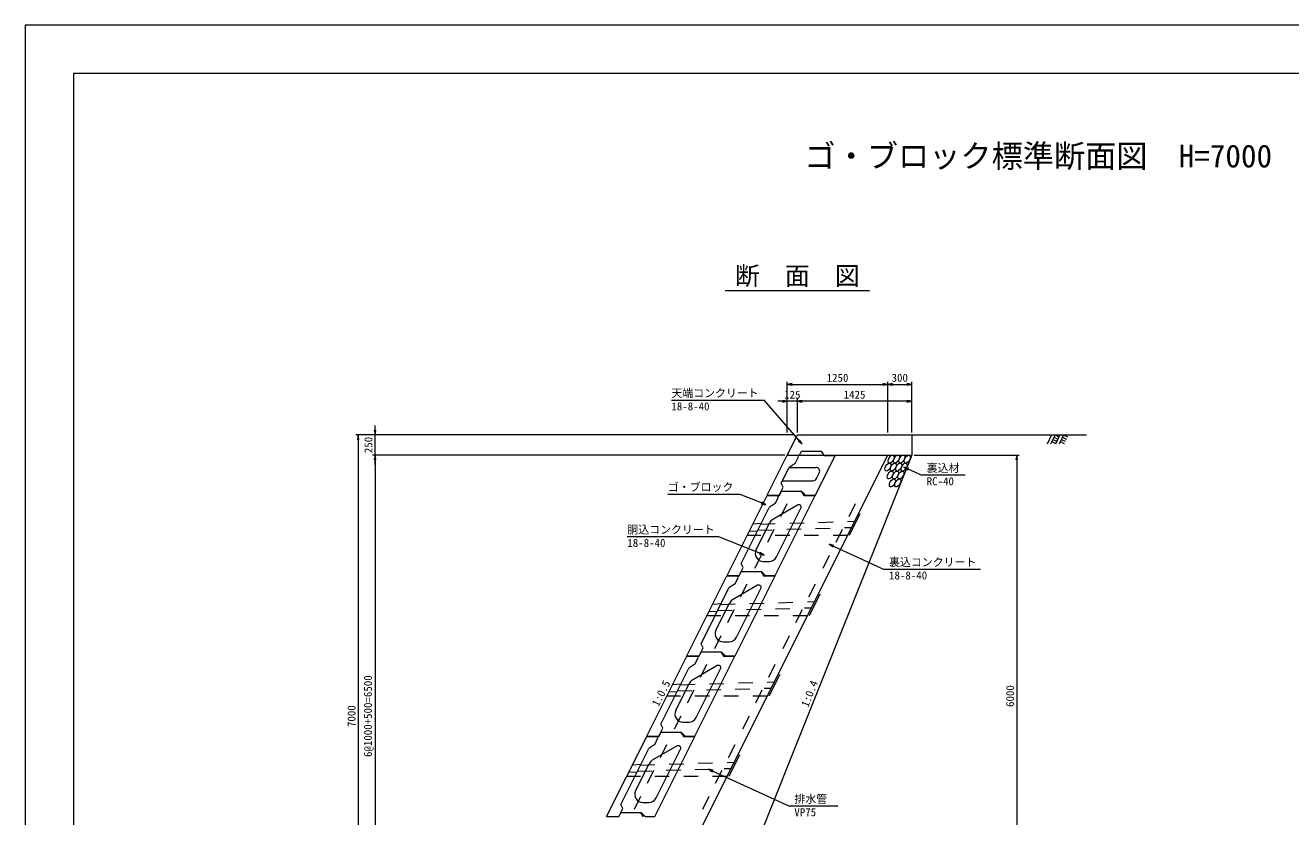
# Model space of a CAD drawing. Units: millimetres at full size, sheet at 1:30. Extents: x 0 to 25230, y 0 to 17820.
# Drawn here: x 0 to 15759, y 7968 to 17820 of the extents above; entities that cross this region are included whole.
import ezdxf
from ezdxf.enums import TextEntityAlignment as Align

# ---------------------------------------------------------------- set-up
doc = ezdxf.new("R2010")
doc.units = ezdxf.units.MM
doc.header["$LTSCALE"] = 30
doc.linetypes.add('DASHED_SPACED', pattern=[12, 6, -6])
for name, color, linetype, lineweight in [('D-STR-DIM', 7, 'Continuous', 13), ('D-STR-STRn', 1, 'Continuous', 13), ('D-STR-TXT', 7, 'Continuous', 13), ('D-TTL', 2, 'Continuous', 13), ('D-TTL-TXT', 7, 'Continuous', 13)]:
    doc.layers.add(name, color=color, linetype=linetype, lineweight=lineweight)
doc.styles.add('ＭＳ ゴシック', font='')
doc.styles.get('ＭＳ ゴシック').set_extended_font_data('MS Gothic')

# ---------------------------------------------------------------- blocks, each defined once
blk = doc.blocks.new('open_arrow')
at = {"color": 0, "linetype": 'Continuous', "lineweight": -2}
blk.add_lwpolyline([(7.5, 1.25), (0, 0), (7.5, -1.25)], dxfattribs=at)

msp = doc.modelspace()

# ---------------------------------------------------------------- linework, layer by layer
at = {"layer": 'D-STR-DIM'}
for p, q in [((9490, 12750), (9490, 13380)), ((9490, 13350), (10740, 13350)), ((10740, 12750), (10740, 13380)), ((10740, 12750), (10740, 13380)), ((10740, 13350), (11040, 13350)), ((11040, 12750), (11040, 13380)), ((9735, 13140), (9370, 13140)), ((9490, 12750), (9490, 13170)), ((9615, 12750), (9615, 13170)), ((9615, 12750), (9615, 13170)), ((11040, 13140), (9615, 13140)), ((11040, 12750), (11040, 13170)), ((4355, 12350), (4355, 12840)), ((9585, 12720), (4115, 12720)), ((4145, 12720), (4145, 5720)), ((9585, 12720), (4325, 12720)), ((9460, 12470), (4325, 12470)), ((9460, 12470), (4325, 12470)), ((4355, 12470), (4355, 5970)), ((11070, 12470), (12376.79, 12470)), ((12346.79, 12470), (12346.79, 6470))]:
    msp.add_line(p, q, dxfattribs=at)
at = {"layer": 'D-STR-STRn'}
for p, q in [((9488.5, 12467), (9615, 12720)), ((9615, 12720), (13215, 12720)), ((9615, 12720), (10015, 12720)), ((11040, 12720), (11040, 12470)), ((12779.17, 12720), (12724.09, 12604.79)), ((12824.17, 12720), (12769.09, 12604.79)), ((12785.35, 12638.8), (12834.19, 12615.45)), ((12798.29, 12665.87), (12847.13, 12642.52)), ((12811.23, 12692.93), (12860.07, 12669.59)), ((12824.17, 12720), (12873.01, 12696.65)), ((12884.17, 12720), (12829.09, 12604.79)), ((12929.17, 12720), (12874.09, 12604.79)), ((12890.35, 12638.8), (12939.19, 12615.45)), ((12903.29, 12665.87), (12952.13, 12642.52)), ((12916.23, 12692.93), (12965.07, 12669.59)), ((12929.17, 12720), (12978.01, 12696.65)), ((7490, 5970), (10740, 12470)), ((11040, 12470), (8640, 6470)), ((9240, 11970), (9488.5, 12467)), ((9488.5, 12467), (9640.5, 12467)), ((9490, 12470), (10740, 12470)), ((9629, 12448), (9619.5, 12467)), ((9640.5, 12467), (9667, 12520)), ((9667, 12520), (9913, 12520)), ((9840, 11970), (10087.5, 12465)), ((9913, 12520), (9945, 12465)), ((9945, 12465), (10087.5, 12465)), ((10087.5, 12465), (10090, 12470)), ((10740, 12470), (11040, 12470)), ((9415, 12120), (9513.5, 12317)), ((9588.5, 12367), (9513.5, 12317)), ((9513.5, 12317), (9843.16, 12317)), ((9588.5, 12367), (9629, 12448)), ((9430, 12150), (9809.66, 12150)), ((9854.38, 12177.64), (9887.88, 12244.64)), ((9390, 11970), (9440, 12070)), ((9390.5, 11967), (9417, 12020)), ((9440, 12070), (9415, 12120)), ((9415, 12020), (9668, 12020)), ((9417, 12020), (9663, 12020)), ((9663, 12020), (9695, 11965)), ((9668, 12020), (9718, 11970)), ((8740, 10970), (9238.5, 11967)), ((9238.5, 11967), (9390.5, 11967)), ((9240, 11970), (9390, 11970)), ((9338.5, 11867), (9263.5, 11817)), ((9617.75, 11848.55), (9308.51, 11670.02)), ((9338.5, 11867), (9379, 11948)), ((9340, 10970), (9837.5, 11965)), ((9379, 11948), (9369.5, 11967)), ((9695, 11965), (9837.5, 11965)), ((9718, 11970), (9840, 11970)), ((8915, 11120), (9263.5, 11817)), ((9355.64, 11201.28), (9659.58, 11809.16)), ((9100.36, 11290.72), (9269.07, 11628.14)), ((8890, 10970), (8940, 11070)), ((8940, 11070), (8915, 11120)), ((9189.8, 11146), (9266.2, 11146)), ((8240, 9970), (8738.5, 10967)), ((8738.5, 10967), (8890.5, 10967)), ((8740, 10970), (8890, 10970)), ((8838.5, 10867), (8879, 10948)), ((8840, 9970), (9337.5, 10965)), ((8879, 10948), (8869.5, 10967)), ((8890.5, 10967), (8917, 11020)), ((8915, 11020), (9168, 11020)), ((8917, 11020), (9163, 11020)), ((9163, 11020), (9195, 10965)), ((9168, 11020), (9218, 10970)), ((9195, 10965), (9337.5, 10965)), ((9218, 10970), (9340, 10970)), ((8415, 10120), (8763.5, 10817)), ((8838.5, 10867), (8763.5, 10817)), ((9117.75, 10848.55), (8808.51, 10670.02)), ((8855.64, 10201.28), (9159.58, 10809.16)), ((8600.36, 10290.72), (8769.07, 10628.14)), ((8440, 10070), (8415, 10120)), ((8689.8, 10146), (8766.2, 10146)), ((7740, 8970), (8238.5, 9967)), ((8238.5, 9967), (8390.5, 9967)), ((8240, 9970), (8390, 9970)), ((8338.5, 9867), (8379, 9948)), ((8340, 8970), (8837.5, 9965)), ((8379, 9948), (8369.5, 9967)), ((8390, 9970), (8440, 10070)), ((8390.5, 9967), (8417, 10020)), ((8415, 10020), (8668, 10020)), ((8417, 10020), (8663, 10020)), ((8663, 10020), (8695, 9965)), ((8668, 10020), (8718, 9970)), ((8695, 9965), (8837.5, 9965)), ((8718, 9970), (8840, 9970)), ((7915, 9120), (8263.5, 9817)), ((8338.5, 9867), (8263.5, 9817)), ((8617.75, 9848.55), (8308.51, 9670.02)), ((8355.64, 9201.28), (8659.58, 9809.16)), ((8100.36, 9290.72), (8269.07, 9628.14)), ((8189.8, 9146), (8266.2, 9146)), ((7890, 8970), (7940, 9070)), ((7890.5, 8967), (7917, 9020)), ((7940, 9070), (7915, 9120)), ((7915, 9020), (8168, 9020)), ((7917, 9020), (8163, 9020)), ((8163, 9020), (8195, 8965)), ((8168, 9020), (8218, 8970)), ((7240, 7970), (7738.5, 8967)), ((7738.5, 8967), (7890.5, 8967)), ((7740, 8970), (7890, 8970)), ((7838.5, 8867), (7763.5, 8817)), ((8117.75, 8848.55), (7808.51, 8670.02)), ((7838.5, 8867), (7879, 8948)), ((7840, 7970), (8337.5, 8965)), ((7879, 8948), (7869.5, 8967)), ((8195, 8965), (8337.5, 8965)), ((8218, 8970), (8340, 8970)), ((7415, 8120), (7763.5, 8817)), ((7855.64, 8201.28), (8159.58, 8809.16)), ((7600.36, 8290.72), (7769.07, 8628.14)), ((7390, 7970), (7440, 8070)), ((7440, 8070), (7415, 8120)), ((7689.8, 8146), (7766.2, 8146)), ((7240, 7970), (7390, 7970)), ((7390.5, 7967), (7417, 8020)), ((7415, 8020), (7668, 8020)), ((7417, 8020), (7663, 8020)), ((7663, 8020), (7695, 7965)), ((7668, 8020), (7718, 7970)), ((7718, 7970), (7840, 7970))]:
    msp.add_line(p, q, dxfattribs=at)
at = {"layer": 'D-STR-STRn', "linetype": 'DASHED_SPACED'}
for p, q in [((9086.52, 11063.04), (9493.48, 11876.96)), ((9936.52, 11063.04), (10343.48, 11876.96)), ((9017.66, 11525.31), (9116.54, 11523.07)), ((9062.34, 11614.69), (9166.51, 11623.02)), ((10240, 11470), (8990, 11470)), ((8586.52, 10063.04), (8993.48, 10876.96)), ((9436.52, 10063.04), (9843.48, 10876.96)), ((8562.34, 10614.69), (8666.51, 10623.02)), ((9740, 10470), (8490, 10470)), ((8517.66, 10525.31), (8616.54, 10523.07)), ((8086.52, 9063.04), (8493.48, 9876.96)), ((8936.52, 9063.04), (9343.48, 9876.96)), ((8062.35, 9614.69), (8166.51, 9623.02)), ((9240, 9470), (7990, 9470)), ((8017.65, 9525.31), (8116.54, 9523.07)), ((7586.52, 8063.04), (7993.48, 8876.96)), ((8436.52, 8063.04), (8843.48, 8876.96)), ((7517.65, 8525.31), (7616.54, 8523.07)), ((7562.35, 8614.69), (7666.51, 8623.02)), ((8740, 8470), (7490, 8470))]:
    msp.add_line(p, q, dxfattribs=at)
at = {"layer": 'D-STR-STRn', "color": 2}
for p, q in [((10264.65, 11474.59), (10398.82, 11742.91)), ((9764.65, 10474.59), (9898.82, 10742.91)), ((9264.65, 9474.59), (9398.82, 9742.91)), ((8764.65, 8474.59), (8898.82, 8742.91))]:
    msp.add_line(p, q, dxfattribs=at)
at = {"layer": 'D-STR-STRn', "color": 2, "linetype": 'DASHED_SPACED'}
for p, q in [((9122.48, 11534.96), (10289.99, 11569.98)), ((9160.57, 11611.13), (10328.08, 11646.16)), ((8622.48, 10534.96), (9789.99, 10569.98)), ((8660.57, 10611.13), (9828.08, 10646.16)), ((8160.57, 9611.13), (9328.08, 9646.16)), ((8122.48, 9534.96), (9289.99, 9569.98)), ((7622.48, 8534.96), (8789.99, 8569.98)), ((7660.57, 8611.13), (8828.08, 8646.16))]:
    msp.add_line(p, q, dxfattribs=at)
at = {"layer": 'D-STR-STRn'}
for centre, radius, start, end in [((9843.16, 12267), 50, 333.43495, 90), ((9809.66, 12200), 50, 270, 333.43495), ((9632.75, 11822.57), 30, 333.43495, 120), ((9358.51, 11583.41), 100, 120, 153.43495), ((9189.8, 11246), 100, 153.43495, 270), ((9266.2, 11246), 100, 270, 333.43495), ((9132.75, 10822.57), 30, 333.43495, 120), ((8858.51, 10583.41), 100, 120, 153.43495), ((8689.8, 10246), 100, 153.43495, 270), ((8766.2, 10246), 100, 270, 333.43495), ((8632.75, 9822.57), 30, 333.43495, 120), ((8358.51, 9583.41), 100, 120, 153.43495), ((8189.8, 9246), 100, 153.43495, 270), ((8266.2, 9246), 100, 270, 333.43495), ((8132.75, 8822.57), 30, 333.43495, 120), ((7858.51, 8583.41), 100, 120, 153.43495), ((7689.8, 8246), 100, 153.43495, 270), ((7766.2, 8246), 100, 270, 333.43495)]:
    msp.add_arc(centre, radius, start, end, dxfattribs=at)
at = {"layer": 'D-STR-STRn', "color": 2}
for centre in [(10783, 12420), (10850, 12420), (10917, 12420), (10984, 12420), (10743.4, 12321), (10810.4, 12321), (10877.4, 12321), (10944.4, 12321), (10770.8, 12222), (10798.2, 12123), (10837.8, 12222), (10865.2, 12123), (10904.8, 12222)]:
    msp.add_ellipse(centre, major_axis=(-27.22, -47.15), ratio=0.545455, dxfattribs=at)
at = {"layer": 'D-STR-TXT'}
for p, q in [((9205.94, 13150.67), (8045.94, 13150.67)), ((11705.47, 12218.22), (11165.47, 12218.22)), ((8901.91, 11980.12), (8001.91, 11980.12)), ((8637.39, 11451.13), (7497.39, 11451.13)), ((11896.61, 11046.08), (10696.61, 11046.08)), ((10117.48, 8098.26), (9517.48, 8098.26))]:
    msp.add_line(p, q, dxfattribs=at)
for points in [[(9673.57, 12608.5), (9634.38, 12653.94), (9205.94, 13150.67)], [(10942.67, 12320.59), (10997.19, 12295.54), (11165.47, 12218.22)], [(9222.98, 11851.64), (9167.28, 11873.93), (8901.91, 11980.12)], [(9200.41, 11225.83), (9144.7, 11248.12), (8637.39, 11451.13)], [(10011.55, 11360.84), (10066.07, 11335.79), (10696.61, 11046.08)], [(8509.12, 8561.56), (8563.64, 8536.51), (9517.48, 8098.26)]]:
    msp.add_lwpolyline(points, dxfattribs=at)
at = {"layer": 'D-TTL'}
for points in [[(0, 0), (25230, 0), (25230, 17820), (0, 17820)], [(600, 600), (24630, 600), (24630, 17220), (600, 17220)]]:
    msp.add_lwpolyline(points, close=True, dxfattribs=at)
at = {"layer": 'D-TTL-TXT'}
msp.add_line((8715, 14520), (10515, 14520), dxfattribs=at)

# ---------------------------------------------------------------- block references
at = {"layer": 'D-STR-DIM', "xscale": 8, "yscale": 8}
for p in [(9490, 13350), (10740, 13350), (9615, 13140), (9615, 13140)]:
    msp.add_blockref('open_arrow', p, dxfattribs=at)
for p, rotation in [((10740, 13350), 180), ((11040, 13350), 180), ((9490, 13140), 180), ((11040, 13140), 180), ((4355, 12720), 90), ((4145, 12720), 270), ((4355, 12470), 270), ((4355, 12470), 270), ((12346.79, 12470), 270)]:
    msp.add_blockref('open_arrow', p, dxfattribs=dict(at, rotation=rotation))
at = {"layer": 'D-STR-TXT', "xscale": 8, "yscale": 8}
for p, rotation in [((9673.57, 12608.5), 130.8), ((10942.67, 12320.59), 335.3), ((9222.98, 11851.64), 158.2), ((10011.55, 11360.84), 335.3), ((9200.41, 11225.83), 158.2), ((8509.12, 8561.56), 335.3)]:
    msp.add_blockref('open_arrow', p, dxfattribs=dict(at, rotation=rotation))

# ---------------------------------------------------------------- texts
at = {"layer": 'D-STR-DIM', "style": 'ＭＳ ゴシック'}
for s, p in [('1250', (10115, 13432.5)), ('300', (10890, 13432.5)), ('125', (9552.5, 13222.5)), ('1425', (10327.5, 13222.5))]:
    msp.add_text(s, height=99.69, dxfattribs=at).set_placement(p, align=Align.MIDDLE_CENTER)
for s, p in [('250', (4272.5, 12595)), ('6@1000+500=6500', (4266.9, 9220)), ('6000', (12264.29, 9470)), ('7000', (4062.5, 9220))]:
    msp.add_text(s, height=99.69, rotation=90, dxfattribs=at).set_placement(p, align=Align.MIDDLE_CENTER)
at = {"layer": 'D-STR-TXT', "style": 'ＭＳ ゴシック'}
for s, p in [('天端コンクリート', (8045.94, 13161.55)), ('18-8-40', (8045.94, 12996.55)), ('裏込材', (11225.47, 12229.1)), ('ゴ・ブロック', (8001.91, 11991)), ('RC-40', (11225.47, 12064.1)), ('胴込コンクリート', (7497.39, 11462.01)), ('18-8-40', (7497.39, 11297.01)), ('裏込コンクリート', (10756.61, 11056.96)), ('18-8-40', (10756.61, 10891.96)), ('排水管', (9577.48, 8109.14)), ('VP75', (9577.48, 7944.14))]:
    msp.add_text(s, height=99.69, dxfattribs=at).set_placement(p, align=Align.BOTTOM_LEFT)
for s, rotation, p in [('1:0.5', 63.435, (7989.25, 9468.5)), ('1:0.4', 68.199, (9840, 9470))]:
    msp.add_text(s, height=99.69, rotation=rotation, dxfattribs=at).set_placement(p, align=Align.BOTTOM_CENTER)
at = {"layer": 'D-TTL-TXT', "style": 'ＭＳ ゴシック'}
for s, height, p in [('ゴ・ブロック標準断面図\u3000H=7000', 284.8, (12615, 15965.38)), ('断\u3000面\u3000図', 227.9, (9615, 14520))]:
    msp.add_text(s, height=height, dxfattribs=at).set_placement(p, align=Align.BOTTOM_CENTER)

doc.saveas('drawing.dxf')
